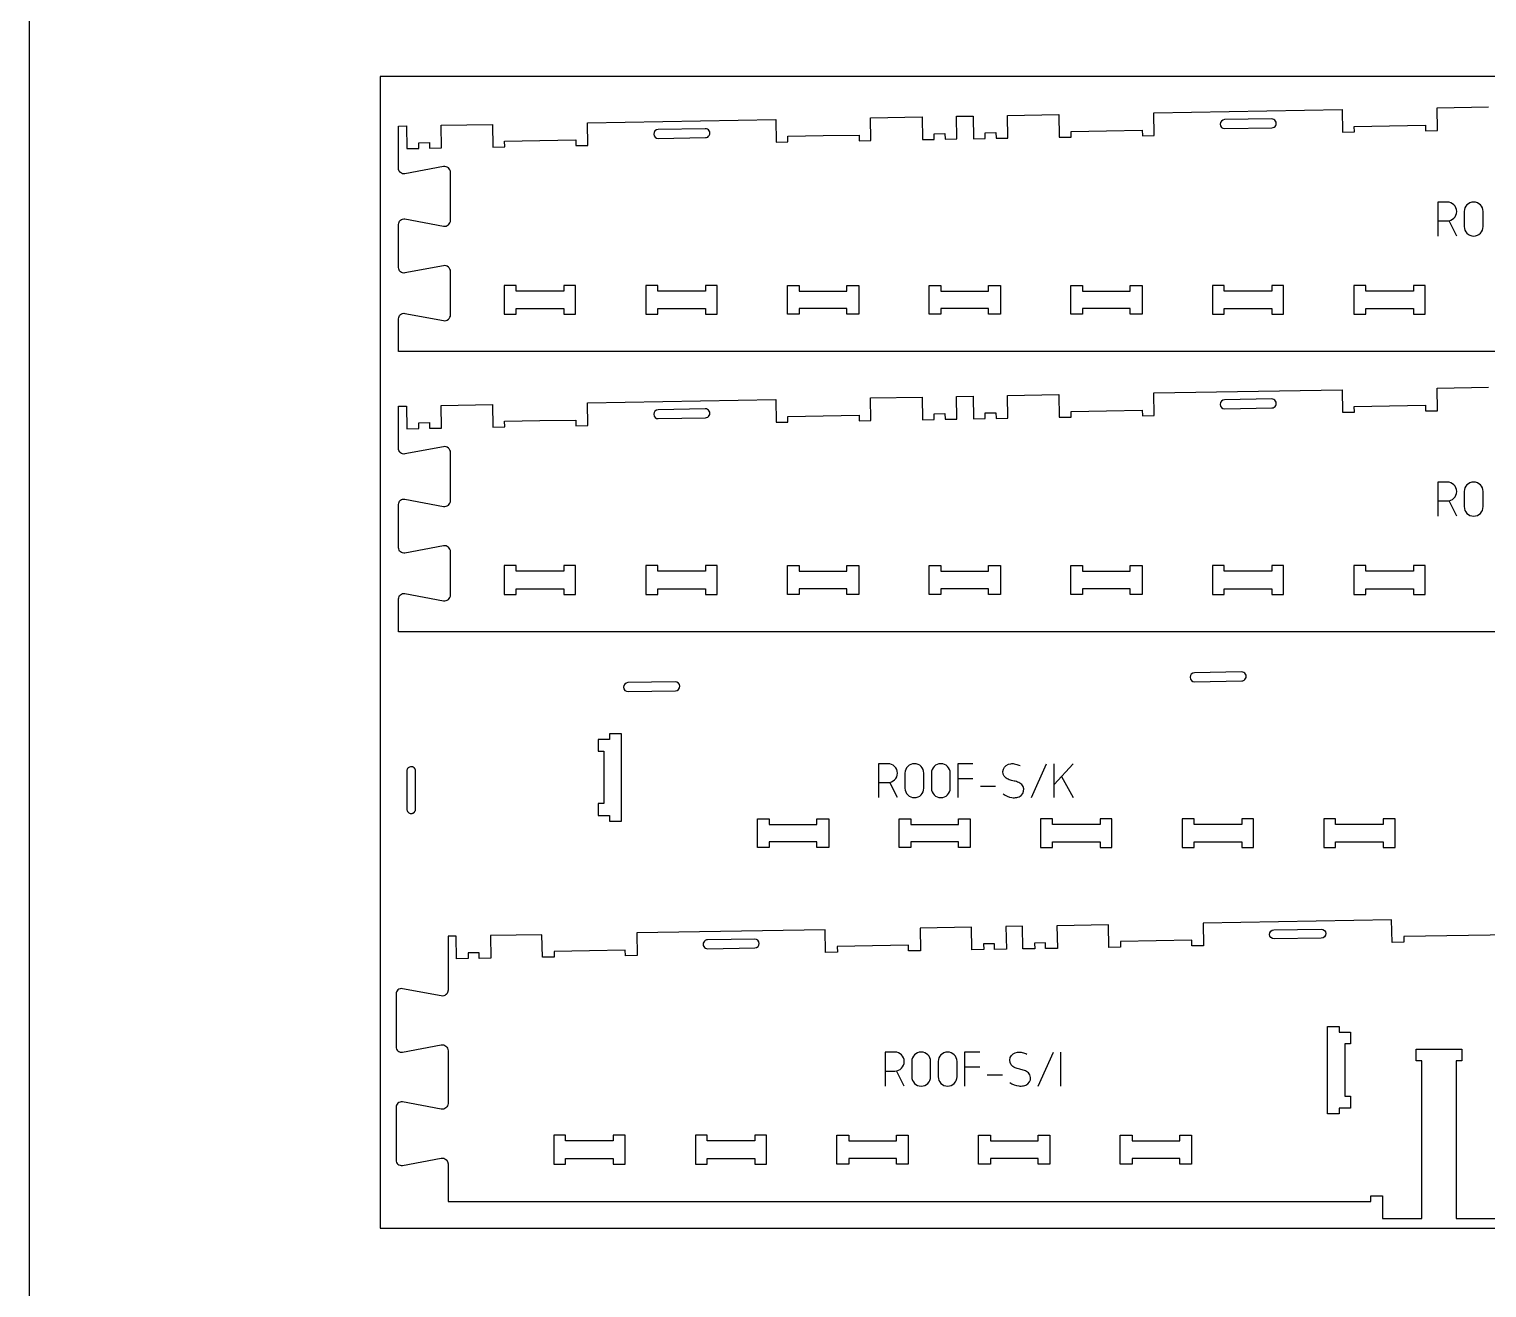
# Model space of a CAD drawing. Extents: x 0 to 12757, y 0 to 30003.
# Drawn here: x 0 to 1544, y 9293 to 10626 of the extents above; entities that cross this region are included whole.
import ezdxf

# ---------------------------------------------------------------- set-up
doc = ezdxf.new("R2010")
doc.units = 0
for name, color, linetype in [('0_SHEET_SPRUCEPLY_2440X122', 1, 'CONTINUOUS'), ('1_ANYTOOL_1MMDEEP_LABELS_S', 2, 'CONTINUOUS'), ('3_ANYTOOL_CUTTHROUGH_INSID', 4, 'CONTINUOUS'), ('4_ANYTOOL_CUTTHROUGH_OUTSI', 5, 'CONTINUOUS'), ('DONOTCUT', 7, 'CONTINUOUS')]:
    doc.layers.add(name, color=color, linetype=linetype)

msp = doc.modelspace()

# ---------------------------------------------------------------- linework, layer by layer
at = {"layer": '0_SHEET_SPRUCEPLY_2440X122'}
msp.add_lwpolyline([(371.7, 10575.6), (371.7, 9355.6), (2811.7, 9355.6), (2811.7, 10575.6)], close=True, dxfattribs=at)
at = {"layer": '1_ANYTOOL_1MMDEEP_LABELS_S', "color": 2}
for points in [[(1492.1, 10422.5), (1502.1, 10422.5, 1), (1502.1, 10442.5), (1492.1, 10442.5), (1492.1, 10406.5)], [(1492.1, 10125.9), (1502.1, 10125.9, 1), (1502.1, 10145.9), (1492.1, 10145.9), (1492.1, 10109.9)], [(899.7, 9827.7), (909.7, 9827.7, 1), (909.7, 9847.7), (899.7, 9847.7), (899.7, 9811.7)], [(1031.7, 9815.7, 0.136555), (1041, 9811.8, 0.071716), (1046.1, 9811.9, 0.133522), (1050.7, 9814.1, 0.344001), (1052.8, 9823.5, 0.153745), (1049.3, 9827.2, 0.071568), (1044.6, 9829, -0.00912), (1039.4, 9830.3, -0.090615), (1034.8, 9832.5, -0.340346), (1032, 9841.9, -0.284273), (1039.7, 9847.7, -0.092596), (1044.8, 9847.3, -0.017533), (1049.7, 9845.7)], [(1038.9, 9510.2, 0.136555), (1048.2, 9506.4, 0.071716), (1053.3, 9506.5, 0.133522), (1058, 9508.6, 0.344001), (1060, 9518, 0.153745), (1056.5, 9521.7, 0.071568), (1051.8, 9523.5, -0.00912), (1046.7, 9524.8, -0.090615), (1042.1, 9527, -0.340346), (1039.3, 9536.4, -0.284273), (1047, 9542.2, -0.092596), (1052, 9541.8, -0.017533), (1056.9, 9540.2)], [(906.9, 9522.2), (916.9, 9522.2, 1), (916.9, 9542.2), (906.9, 9542.2), (906.9, 9506.2)]]:
    msp.add_lwpolyline(points, format="xyb", dxfattribs=at)
for points in [[(1520.1, 10416.5, 1), (1540.1, 10416.5), (1540.1, 10432.5, 1), (1520.1, 10432.5)], [(1520.1, 10119.9, 1), (1540.1, 10119.9), (1540.1, 10135.9, 1), (1520.1, 10135.9)], [(927.7, 9821.7, 1), (947.7, 9821.7), (947.7, 9837.7, 1), (927.7, 9837.7)], [(955.7, 9821.7, 1), (975.7, 9821.7), (975.7, 9837.7, 1), (955.7, 9837.7)], [(934.9, 9516.2, 1), (954.9, 9516.2), (954.9, 9532.2, 1), (934.9, 9532.2)], [(962.9, 9516.2, 1), (982.9, 9516.2), (982.9, 9532.2, 1), (962.9, 9532.2)]]:
    msp.add_lwpolyline(points, format="xyb", close=True, dxfattribs=at)
for points in [[(1512.1, 10406.5), (1504, 10422.7)], [(1512.1, 10109.9), (1504, 10126)], [(999.7, 9847.7), (983.7, 9847.7), (983.7, 9811.7)], [(1061.7, 9811.7), (1077.7, 9847.7)], [(1105.7, 9847.7), (1085.7, 9825.7)], [(1085.7, 9811.7), (1085.7, 9847.7)], [(919.7, 9811.7), (911.6, 9827.9)], [(999.7, 9831.7), (983.7, 9831.7)], [(1007.7, 9823.7), (1023.7, 9823.7)], [(1093.4, 9834.2), (1105.7, 9811.7)], [(1006.9, 9542.2), (990.9, 9542.2), (990.9, 9506.2)], [(1068.9, 9506.2), (1084.9, 9542.2)], [(1092.9, 9506.2), (1092.9, 9542.2)], [(926.9, 9506.2), (918.8, 9522.4)], [(1006.9, 9526.2), (990.9, 9526.2)], [(1014.9, 9518.2), (1030.9, 9518.2)]]:
    msp.add_lwpolyline(points, dxfattribs=at)
at = {"layer": '3_ANYTOOL_CUTTHROUGH_INSID', "color": 4}
for points in [[(1266.4, 10520.3), (1316.4, 10521.1, 1), (1316.2, 10530.6), (1266.2, 10529.8, 1)], [(666.4, 10509.8), (716.4, 10510.7, 1), (716.2, 10520.2), (666.2, 10519.3, 1)], [(666.4, 10213.1), (716.4, 10214, 1), (716.2, 10223.5), (666.2, 10222.6, 1)], [(1266.4, 10223.6), (1316.4, 10224.5, 1), (1316.2, 10234), (1266.2, 10233.1, 1)], [(1234.5, 9934.5), (1284.5, 9935.3, 1), (1284.3, 9944.8), (1234.3, 9944, 1)], [(684.3, 9934.4), (634.3, 9933.5, 1), (634.5, 9924), (684.5, 9924.9, 1)], [(399.9, 9839.8), (399.9, 9799.8, 0.414214), (404.7, 9795), (404.8, 9795), (404.9, 9795), (405, 9795), (405.1, 9795), (405.2, 9795), (405.3, 9795.1), (405.4, 9795.1), (405.5, 9795.1), (405.7, 9795.1), (405.8, 9795.1), (405.9, 9795.2), (406, 9795.2), (406.1, 9795.2), (406.2, 9795.3), (406.3, 9795.3), (406.4, 9795.3), (406.5, 9795.4), (406.6, 9795.4), (406.8, 9795.5), (406.9, 9795.5), (407, 9795.6), (407.1, 9795.7), (407.2, 9795.7), (407.3, 9795.8), (407.4, 9795.9), (407.5, 9795.9), (407.6, 9796), (407.7, 9796.1), (407.8, 9796.2), (407.9, 9796.2), (407.9, 9796.3), (408, 9796.4), (408.1, 9796.5), (408.2, 9796.6), (408.3, 9796.7), (408.4, 9796.8), (408.4, 9796.9), (408.5, 9797), (408.6, 9797.1), (408.7, 9797.2), (408.7, 9797.3), (408.8, 9797.4), (408.8, 9797.5), (408.9, 9797.6), (408.9, 9797.7), (409, 9797.8), (409, 9797.9), (409.1, 9798), (409.1, 9798.1), (409.2, 9798.2), (409.2, 9798.3), (409.2, 9798.5), (409.3, 9798.6), (409.3, 9798.7), (409.3, 9798.8), (409.3, 9798.9), (409.4, 9799), (409.4, 9799.1), (409.4, 9799.2), (409.4, 9799.3), (409.4, 9799.4), (409.4, 9799.6), (409.4, 9799.7), (409.4, 9799.8), (409.4, 9839.8), (409.4, 9839.9), (409.4, 9840), (409.4, 9840.1), (409.4, 9840.2), (409.4, 9840.3), (409.4, 9840.4), (409.4, 9840.5), (409.3, 9840.6), (409.3, 9840.7), (409.3, 9840.8), (409.3, 9841), (409.2, 9841.1), (409.2, 9841.2), (409.2, 9841.3), (409.1, 9841.4), (409.1, 9841.5), (409.1, 9841.6), (409, 9841.7), (409, 9841.8), (408.9, 9841.9), (408.8, 9842), (408.8, 9842.2), (408.7, 9842.3), (408.7, 9842.4), (408.6, 9842.5), (408.5, 9842.6), (408.4, 9842.7), (408.4, 9842.8), (408.3, 9842.9), (408.2, 9842.9), (408.1, 9843), (408, 9843.1), (407.9, 9843.2), (407.9, 9843.3), (407.8, 9843.4), (407.7, 9843.4), (407.6, 9843.5), (407.5, 9843.6), (407.4, 9843.7), (407.3, 9843.7), (407.2, 9843.8), (407.1, 9843.9), (407, 9843.9), (406.9, 9844), (406.8, 9844), (406.6, 9844.1), (406.5, 9844.1), (406.4, 9844.2), (406.3, 9844.2), (406.2, 9844.3), (406.1, 9844.3), (406, 9844.3), (405.9, 9844.4), (405.8, 9844.4), (405.7, 9844.4), (405.5, 9844.4), (405.4, 9844.5), (405.3, 9844.5), (405.2, 9844.5), (405.1, 9844.5), (405, 9844.5), (404.9, 9844.5), (404.8, 9844.5), (404.7, 9844.5, 0.414214)], [(1318.7, 9662.1, -1), (1318.6, 9671.6), (1368.6, 9672.5, -1), (1368.7, 9663)], [(718.7, 9651.7), (768.7, 9652.5, 1), (768.6, 9662), (718.6, 9661.2, 1)]]:
    msp.add_lwpolyline(points, format="xyb", close=True, dxfattribs=at)
for points in [[(566.3, 10329.7), (566.3, 10323.7), (578.8, 10323.7), (578.8, 10354.2), (566.3, 10354.2), (566.3, 10348.2), (515.8, 10348.2), (515.8, 10354.2), (503.3, 10354.2), (503.3, 10323.7), (515.8, 10323.7), (515.8, 10329.7)], [(716.3, 10348.2), (665.8, 10348.2), (665.8, 10354.2), (653.3, 10354.2), (653.3, 10323.7), (665.8, 10323.7), (665.8, 10329.7), (716.3, 10329.7), (716.3, 10323.7), (728.8, 10323.7), (728.8, 10354.2), (716.3, 10354.2)], [(803.6, 10354.2), (815.8, 10354.2), (815.8, 10348.2), (866.3, 10348.2), (866.3, 10354.2), (878.8, 10354.2), (878.8, 10323.7), (866.3, 10323.7), (866.3, 10329.7), (815.8, 10329.7), (815.8, 10323.7), (803.3, 10323.7), (803.3, 10354.2)], [(1016.3, 10348.2), (1016.3, 10354.2), (1028.8, 10354.2), (1028.8, 10323.7), (1016.3, 10323.7), (1016.3, 10329.7), (965.8, 10329.7), (965.8, 10323.7), (953.3, 10323.7), (953.3, 10354.2), (965.8, 10354.2), (965.8, 10348.2)], [(1115.8, 10329.7), (1115.8, 10323.7), (1103.3, 10323.7), (1103.3, 10354.2), (1115.8, 10354.2), (1115.8, 10348.2), (1166.3, 10348.2), (1166.3, 10354.2), (1178.8, 10354.2), (1178.8, 10323.7), (1166.3, 10323.7), (1166.3, 10329.7)], [(1316.3, 10348.2), (1265.8, 10348.2), (1265.8, 10354.2), (1253.3, 10354.2), (1253.3, 10323.7), (1265.8, 10323.7), (1265.8, 10329.7), (1316.3, 10329.7), (1316.3, 10323.7), (1328.8, 10323.7), (1328.8, 10354.2), (1316.3, 10354.2)], [(1441.1, 10348.2), (1415.8, 10348.2), (1415.8, 10354.2), (1403.3, 10354.2), (1403.3, 10323.7), (1415.8, 10323.7), (1415.8, 10329.7), (1466.3, 10329.7), (1466.3, 10323.7), (1478.8, 10323.7), (1478.8, 10354.2), (1466.3, 10354.2), (1466.3, 10348.2)], [(566.3, 10033), (566.3, 10027), (578.8, 10027), (578.8, 10057.5), (566.3, 10057.5), (566.3, 10051.5), (515.8, 10051.5), (515.8, 10057.5), (503.3, 10057.5), (503.3, 10027), (515.8, 10027), (515.8, 10033)], [(716.3, 10051.5), (665.8, 10051.5), (665.8, 10057.5), (653.3, 10057.5), (653.3, 10027), (665.8, 10027), (665.8, 10033), (716.3, 10033), (716.3, 10027), (728.8, 10027), (728.8, 10057.5), (716.3, 10057.5)], [(803.6, 10057.5), (815.8, 10057.5), (815.8, 10051.5), (866.3, 10051.5), (866.3, 10057.5), (878.8, 10057.5), (878.8, 10027), (866.3, 10027), (866.3, 10033), (815.8, 10033), (815.8, 10027), (803.3, 10027), (803.3, 10057.5)], [(1016.3, 10051.5), (1016.3, 10057.5), (1028.8, 10057.5), (1028.8, 10027), (1016.3, 10027), (1016.3, 10033), (965.8, 10033), (965.8, 10027), (953.3, 10027), (953.3, 10057.5), (965.8, 10057.5), (965.8, 10051.5)], [(1115.8, 10033), (1115.8, 10027), (1103.3, 10027), (1103.3, 10057.5), (1115.8, 10057.5), (1115.8, 10051.5), (1166.3, 10051.5), (1166.3, 10057.5), (1178.8, 10057.5), (1178.8, 10027), (1166.3, 10027), (1166.3, 10033)], [(1316.3, 10051.5), (1265.8, 10051.5), (1265.8, 10057.5), (1253.3, 10057.5), (1253.3, 10027), (1265.8, 10027), (1265.8, 10033), (1316.3, 10033), (1316.3, 10027), (1328.8, 10027), (1328.8, 10057.5), (1316.3, 10057.5)], [(1441.1, 10051.5), (1415.8, 10051.5), (1415.8, 10057.5), (1403.3, 10057.5), (1403.3, 10027), (1415.8, 10027), (1415.8, 10033), (1466.3, 10033), (1466.3, 10027), (1478.8, 10027), (1478.8, 10057.5), (1466.3, 10057.5), (1466.3, 10051.5)], [(614.9, 9879.4), (614.9, 9873.4), (602.9, 9873.4), (602.9, 9860.9), (608.9, 9860.9), (608.9, 9805.4), (602.9, 9805.4), (602.9, 9792.9), (614.9, 9792.9), (614.9, 9786.9), (627.4, 9786.9), (627.4, 9879.4)], [(834.4, 9783.3), (834.4, 9789.3), (846.9, 9789.3), (846.9, 9758.8), (834.4, 9758.8), (834.4, 9764.8), (783.9, 9764.8), (783.9, 9758.8), (771.4, 9758.8), (771.4, 9789.3), (783.9, 9789.3), (783.9, 9783.3)], [(984.4, 9783.3), (984.4, 9789.3), (996.9, 9789.3), (996.9, 9758.8), (984.4, 9758.8), (984.4, 9764.8), (933.9, 9764.8), (933.9, 9758.8), (921.4, 9758.8), (921.4, 9789.3), (933.9, 9789.3), (933.9, 9783.3)], [(1134.4, 9764.8), (1134.4, 9758.8), (1146.9, 9758.8), (1146.9, 9789.3), (1134.4, 9789.3), (1134.4, 9783.3), (1083.9, 9783.3), (1083.9, 9789.3), (1071.4, 9789.3), (1071.4, 9758.8), (1083.9, 9758.8), (1083.9, 9764.8)], [(1284.4, 9783.3), (1233.9, 9783.3), (1233.9, 9789.3), (1221.4, 9789.3), (1221.4, 9758.8), (1233.9, 9758.8), (1233.9, 9764.8), (1284.4, 9764.8), (1284.4, 9758.8), (1296.9, 9758.8), (1296.9, 9789.3), (1284.4, 9789.3)], [(1383.9, 9764.8), (1434.4, 9764.8), (1434.4, 9758.8), (1446.9, 9758.8), (1446.9, 9789.3), (1434.4, 9789.3), (1434.4, 9783.3), (1383.9, 9783.3), (1383.9, 9789.3), (1371.4, 9789.3), (1371.4, 9758.8), (1383.9, 9758.8)], [(1387.7, 9569.5), (1387.7, 9563.5), (1399.7, 9563.5), (1399.7, 9551), (1393.7, 9551), (1393.7, 9495.5), (1399.7, 9495.5), (1399.7, 9483), (1387.7, 9483), (1387.7, 9477), (1375.2, 9477), (1375.2, 9569.5)], [(618.7, 9429.6), (618.7, 9423.6), (631.2, 9423.6), (631.2, 9454.1), (618.7, 9454.1), (618.7, 9448.1), (568.2, 9448.1), (568.2, 9454.1), (555.7, 9454.1), (555.7, 9423.6), (568.2, 9423.6), (568.2, 9429.6)], [(768.7, 9448.1), (718.2, 9448.1), (718.2, 9454.1), (705.7, 9454.1), (705.7, 9423.6), (718.2, 9423.6), (718.2, 9429.6), (768.7, 9429.6), (768.7, 9423.6), (781.2, 9423.6), (781.2, 9454.1), (768.7, 9454.1)], [(855.9, 9454.1), (868.2, 9454.1), (868.2, 9448.1), (918.7, 9448.1), (918.7, 9454.1), (931.2, 9454.1), (931.2, 9423.6), (918.7, 9423.6), (918.7, 9429.6), (868.2, 9429.6), (868.2, 9423.6), (855.7, 9423.6), (855.7, 9454.1)], [(1068.7, 9448.1), (1068.7, 9454.1), (1081.2, 9454.1), (1081.2, 9423.6), (1068.7, 9423.6), (1068.7, 9429.6), (1018.2, 9429.6), (1018.2, 9423.6), (1005.7, 9423.6), (1005.7, 9454.1), (1018.2, 9454.1), (1018.2, 9448.1)], [(1168.2, 9429.6), (1168.2, 9423.6), (1155.7, 9423.6), (1155.7, 9454.1), (1168.2, 9454.1), (1168.2, 9448.1), (1218.7, 9448.1), (1218.7, 9454.1), (1231.2, 9454.1), (1231.2, 9423.6), (1218.7, 9423.6), (1218.7, 9429.6)]]:
    msp.add_lwpolyline(points, close=True, dxfattribs=at)
at = {"layer": '4_ANYTOOL_CUTTHROUGH_OUTSI', "color": 5}
for points in [[(2641.1, 10284.2), (391.3, 10284.2), (391.3, 10318.9), (391.3, 10318.9, -0.220464), (393.3, 10323.3, -0.220352), (398, 10324.6), (439, 10316.9), (439, 10316.9), (439, 10316.9), (439, 10316.9, 0.463455), (446.3, 10323.1), (446.3, 10368.9, 0.463455), (439, 10375.1), (439, 10375.1), (439, 10375.1), (439, 10375.1), (398, 10367.4, -0.220352), (393.3, 10368.7, -0.220464), (391.3, 10373.1), (391.3, 10418.9, -0.220464), (393.3, 10423.3, -0.220352), (398, 10424.6), (439, 10416.9), (439, 10416.9), (439, 10416.9), (439, 10416.9, 0.463455), (446.3, 10423.1), (446.3, 10473.9, 0.463455), (439, 10480.1), (439, 10480.1), (439, 10480.1), (398, 10472.4), (398, 10472.4, -0.220352), (393.3, 10473.7), (393.2, 10473.8), (393.1, 10473.9), (393, 10474), (392.9, 10474.1), (392.8, 10474.2), (392.7, 10474.3), (392.6, 10474.4), (392.5, 10474.6), (392.4, 10474.7), (392.3, 10474.8), (392.2, 10475), (392.1, 10475.1), (392.1, 10475.2), (392, 10475.4), (391.9, 10475.5), (391.8, 10475.6), (391.8, 10475.8), (391.7, 10475.9), (391.7, 10476.1), (391.6, 10476.2), (391.6, 10476.4), (391.5, 10476.5), (391.5, 10476.7), (391.4, 10476.8), (391.4, 10477), (391.4, 10477.1), (391.4, 10477.3), (391.3, 10477.5), (391.3, 10477.6), (391.3, 10477.8), (391.3, 10477.9), (391.3, 10478.1), (391.3, 10523), (399.8, 10523.2), (399.8, 10523.2), (400.2, 10499.4), (400.2, 10499.2), (412.7, 10499.4), (412.6, 10505.4), (424.1, 10505.6), (424.1, 10505.6), (424.2, 10499.8), (424.2, 10499.6), (436.7, 10499.8), (436.7, 10500), (436.7, 10500), (436.3, 10523.8), (490.8, 10524.7), (491.2, 10501), (491.2, 10500.7), (503.7, 10501), (503.6, 10507), (541.1, 10507.6), (579.1, 10508.3), (579.1, 10508.3), (579.2, 10502.5), (579.2, 10502.3), (591.7, 10502.5), (591.7, 10502.7), (591.7, 10502.7), (591.3, 10526.5), (790.8, 10530), (791.2, 10506), (803.7, 10506.2), (803.6, 10512.2), (841.1, 10512.9), (879.1, 10513.5), (879.2, 10507.5), (891.7, 10507.7), (891.7, 10508), (891.7, 10508), (891.3, 10531.7), (945.8, 10532.7), (946.2, 10508.9), (946.2, 10508.7), (958.7, 10508.9), (958.6, 10514.9), (970.1, 10515.1), (970.2, 10509.1), (982.7, 10509.3), (982.7, 10509.6), (982.7, 10509.6), (982.3, 10533.3), (999.8, 10533.6), (1000.2, 10509.9), (1000.2, 10509.6), (1012.7, 10509.8), (1012.6, 10515.8), (1024.1, 10516), (1024.2, 10510.3), (1024.2, 10510), (1036.7, 10510.3), (1036.7, 10510.5), (1036.7, 10510.5), (1036.3, 10534.3), (1090.8, 10535.2), (1091.2, 10511.5), (1091.2, 10511.2), (1103.7, 10511.4), (1103.6, 10517.4), (1141.1, 10518.1), (1179.1, 10518.8), (1179.1, 10518.8), (1179.2, 10513), (1179.2, 10512.7), (1191.7, 10513), (1191.7, 10513.2), (1191.7, 10513.2), (1191.3, 10537), (1390.8, 10540.5), (1391.2, 10516.5), (1403.5, 10516.7), (1403.7, 10516.7), (1403.6, 10522.7), (1441.1, 10523.3), (1479.1, 10524), (1479.2, 10518), (1491.7, 10518.2), (1491.7, 10518.5), (1491.7, 10518.5), (1491.3, 10542.2), (1545.8, 10543.2)], [(2641.1, 9987.5), (391.3, 9987.5), (391.3, 10022.2), (391.3, 10022.2, -0.220464), (393.3, 10026.6, -0.220352), (398, 10027.9), (439, 10020.2), (439, 10020.2), (439, 10020.2), (439, 10020.2, 0.463455), (446.3, 10026.4), (446.3, 10072.2, 0.463455), (439, 10078.4), (439, 10078.4), (439, 10078.4), (439, 10078.4), (398, 10070.7, -0.220352), (393.3, 10072, -0.220464), (391.3, 10076.4), (391.3, 10122.2, -0.220464), (393.3, 10126.6, -0.220352), (398, 10127.9), (439, 10120.2), (439, 10120.2), (439, 10120.2), (439, 10120.2, 0.463455), (446.3, 10126.4), (446.3, 10177.2, 0.463455), (439, 10183.4), (439, 10183.4), (439, 10183.4), (398, 10175.7), (398, 10175.7, -0.220352), (393.3, 10177), (393.2, 10177.1), (393.1, 10177.2), (393, 10177.3), (392.9, 10177.4), (392.8, 10177.6), (392.7, 10177.7), (392.6, 10177.8), (392.5, 10177.9), (392.4, 10178), (392.3, 10178.2), (392.2, 10178.3), (392.1, 10178.4), (392.1, 10178.6), (392, 10178.7), (391.9, 10178.8), (391.8, 10179), (391.8, 10179.1), (391.7, 10179.3), (391.7, 10179.4), (391.6, 10179.6), (391.6, 10179.7), (391.5, 10179.9), (391.5, 10180), (391.4, 10180.2), (391.4, 10180.3), (391.4, 10180.5), (391.4, 10180.6), (391.3, 10180.8), (391.3, 10180.9), (391.3, 10181.1), (391.3, 10181.3), (391.3, 10181.4), (391.3, 10226.3), (399.8, 10226.5), (399.8, 10226.5), (400.2, 10202.7), (400.2, 10202.5), (412.7, 10202.7), (412.6, 10208.7), (424.1, 10208.9), (424.1, 10208.9), (424.2, 10203.2), (424.2, 10202.9), (436.7, 10203.1), (436.7, 10203.4), (436.7, 10203.4), (436.3, 10227.1), (490.8, 10228.1), (491.2, 10204.3), (491.2, 10204.1), (503.7, 10204.3), (503.6, 10210.3), (541.1, 10211), (579.1, 10211.6), (579.1, 10211.6), (579.2, 10205.9), (579.2, 10205.6), (591.7, 10205.8), (591.7, 10206.1), (591.7, 10206.1), (591.3, 10229.8), (790.8, 10233.3), (791.2, 10209.3), (803.7, 10209.5), (803.6, 10215.5), (841.1, 10216.2), (879.1, 10216.9), (879.2, 10210.9), (891.7, 10211.1), (891.7, 10211.3), (891.7, 10211.3), (891.3, 10235.1), (945.8, 10236), (946.2, 10212.3), (946.2, 10212), (958.7, 10212.2), (958.6, 10218.2), (970.1, 10218.4), (970.2, 10212.4), (982.7, 10212.7), (982.7, 10212.9), (982.7, 10212.9), (982.3, 10236.7), (999.8, 10237), (1000.2, 10213.2), (1000.2, 10213), (1012.7, 10213.2), (1012.6, 10219.2), (1024.1, 10219.4), (1024.2, 10213.6), (1024.2, 10213.4), (1036.7, 10213.6), (1036.7, 10213.9), (1036.7, 10213.9), (1036.3, 10237.6), (1090.8, 10238.6), (1091.2, 10214.8), (1091.2, 10214.6), (1103.7, 10214.8), (1103.6, 10220.8), (1141.1, 10221.4), (1179.1, 10222.1), (1179.1, 10222.1), (1179.2, 10216.3), (1179.2, 10216.1), (1191.7, 10216.3), (1191.7, 10216.5), (1191.7, 10216.5), (1191.3, 10240.3), (1390.8, 10243.8), (1391.2, 10219.8), (1403.5, 10220), (1403.7, 10220), (1403.6, 10226), (1441.1, 10226.7), (1479.1, 10227.3), (1479.2, 10221.3), (1491.7, 10221.5), (1491.7, 10221.8), (1491.7, 10221.8), (1491.3, 10245.5), (1545.8, 10246.5)], [(1593.2, 9666.9), (1456, 9664.5), (1456.1, 9658.5), (1443.6, 9658.3), (1443.2, 9682.3), (1243.7, 9678.8), (1243.7, 9678.8), (1244.1, 9655.1), (1244.1, 9654.8), (1231.6, 9654.6), (1231.5, 9660.6), (1156, 9659.3), (1156.1, 9653.3), (1143.6, 9653.1), (1143.6, 9653.3), (1143.6, 9653.3), (1143.2, 9677.1), (1088.7, 9676.1), (1089.1, 9652.4), (1089.1, 9652.1), (1076.6, 9651.9), (1076.5, 9657.9), (1065, 9657.7), (1065.1, 9651.7), (1052.6, 9651.5), (1052.6, 9651.7), (1052.6, 9651.7), (1052.2, 9675.5), (1034.7, 9675.2), (1035.1, 9651.4), (1035.1, 9651.2), (1022.6, 9651), (1022.5, 9657), (1011, 9656.8), (1011.1, 9650.8), (998.6, 9650.6), (998.6, 9650.8), (998.6, 9650.8), (998.2, 9674.5), (943.7, 9673.6), (944.1, 9649.9), (944.1, 9649.6), (931.6, 9649.4), (931.5, 9655.4), (893.4, 9654.7), (856, 9654.1), (856.1, 9648.1), (843.6, 9647.8), (843.2, 9671.8), (643.7, 9668.4), (644.1, 9644.4), (631.6, 9644.1), (631.6, 9644.4), (631.6, 9644.4), (631.5, 9650.1), (593.4, 9649.5), (556, 9648.8), (556.1, 9642.8), (543.6, 9642.6), (543.2, 9666.6), (488.7, 9665.7), (489.1, 9641.7), (476.6, 9641.4), (476.5, 9647.4), (465, 9647.2), (465, 9647.2), (465.1, 9641.2), (452.6, 9641), (452.2, 9665), (443.7, 9664.9), (443.7, 9607.9), (443.7, 9607.9), (443.7, 9607.7), (443.7, 9607.5), (443.7, 9607.4), (443.6, 9607.2), (443.6, 9607), (443.6, 9606.9), (443.6, 9606.7), (443.5, 9606.5), (443.5, 9606.4), (443.4, 9606.2), (443.4, 9606), (443.3, 9605.9), (443.3, 9605.7), (443.2, 9605.6), (443.2, 9605.4), (443.1, 9605.2), (443, 9605.1), (442.9, 9604.9), (442.9, 9604.8), (442.8, 9604.6), (442.7, 9604.5), (442.6, 9604.4), (442.5, 9604.2), (442.4, 9604.1), (442.3, 9603.9), (442.2, 9603.8), (442.1, 9603.7), (441.9, 9603.6), (441.8, 9603.4), (441.7, 9603.3), (441.6, 9603.2), (441.5, 9603.1, -0.220464), (436.4, 9601.7), (436.4, 9601.7), (436.4, 9601.7), (395.4, 9609.4), (395.4, 9609.4, 0.220352), (390.7, 9608.1, 0.220464), (388.7, 9603.7), (388.7, 9547.9, 0.220464), (390.7, 9543.5, 0.220352), (395.4, 9542.2), (436.4, 9549.9), (436.4, 9549.9), (436.4, 9549.9), (436.4, 9549.9, -0.463455), (443.7, 9543.7), (443.7, 9487.9, -0.463455), (436.4, 9481.7), (436.4, 9481.7), (436.4, 9481.7), (436.4, 9481.7), (395.4, 9489.4, 0.220352), (390.7, 9488.1, 0.220464), (388.7, 9483.7), (388.7, 9427.9, 0.220464), (390.7, 9423.5, 0.220352), (395.4, 9422.2), (436.4, 9429.9), (436.4, 9429.9), (436.4, 9429.9, -0.220464), (441.5, 9428.5), (441.6, 9428.4), (441.7, 9428.3), (441.8, 9428.1), (441.9, 9428), (442.1, 9427.9), (442.2, 9427.8), (442.3, 9427.6), (442.4, 9427.5), (442.5, 9427.4), (442.6, 9427.2), (442.7, 9427.1), (442.8, 9426.9), (442.9, 9426.8), (442.9, 9426.6), (443, 9426.5), (443.1, 9426.3), (443.2, 9426.2), (443.2, 9426), (443.3, 9425.9), (443.3, 9425.7), (443.4, 9425.5), (443.4, 9425.4), (443.5, 9425.2), (443.5, 9425), (443.6, 9424.9), (443.6, 9424.7), (443.6, 9424.5), (443.6, 9424.4), (443.7, 9424.2), (443.7, 9424), (443.7, 9423.9), (443.7, 9423.7), (443.7, 9384.1), (1421.2, 9384.1), (1421.2, 9390.1), (1433.7, 9390.1), (1433.7, 9366.1), (1475.2, 9366.1), (1475.2, 9533), (1469.2, 9533), (1469.2, 9545.5), (1517.7, 9545.5), (1517.7, 9533), (1511.7, 9533), (1511.7, 9366.1), (1553.2, 9366.1)]]:
    msp.add_lwpolyline(points, format="xyb", dxfattribs=at)
at = {"layer": 'DONOTCUT'}
msp.add_lwpolyline([(0, 0), (3183.4, 0), (3183.4, 13863.5), (0, 13863.5)], close=True, dxfattribs=at)

doc.saveas('drawing.dxf')
